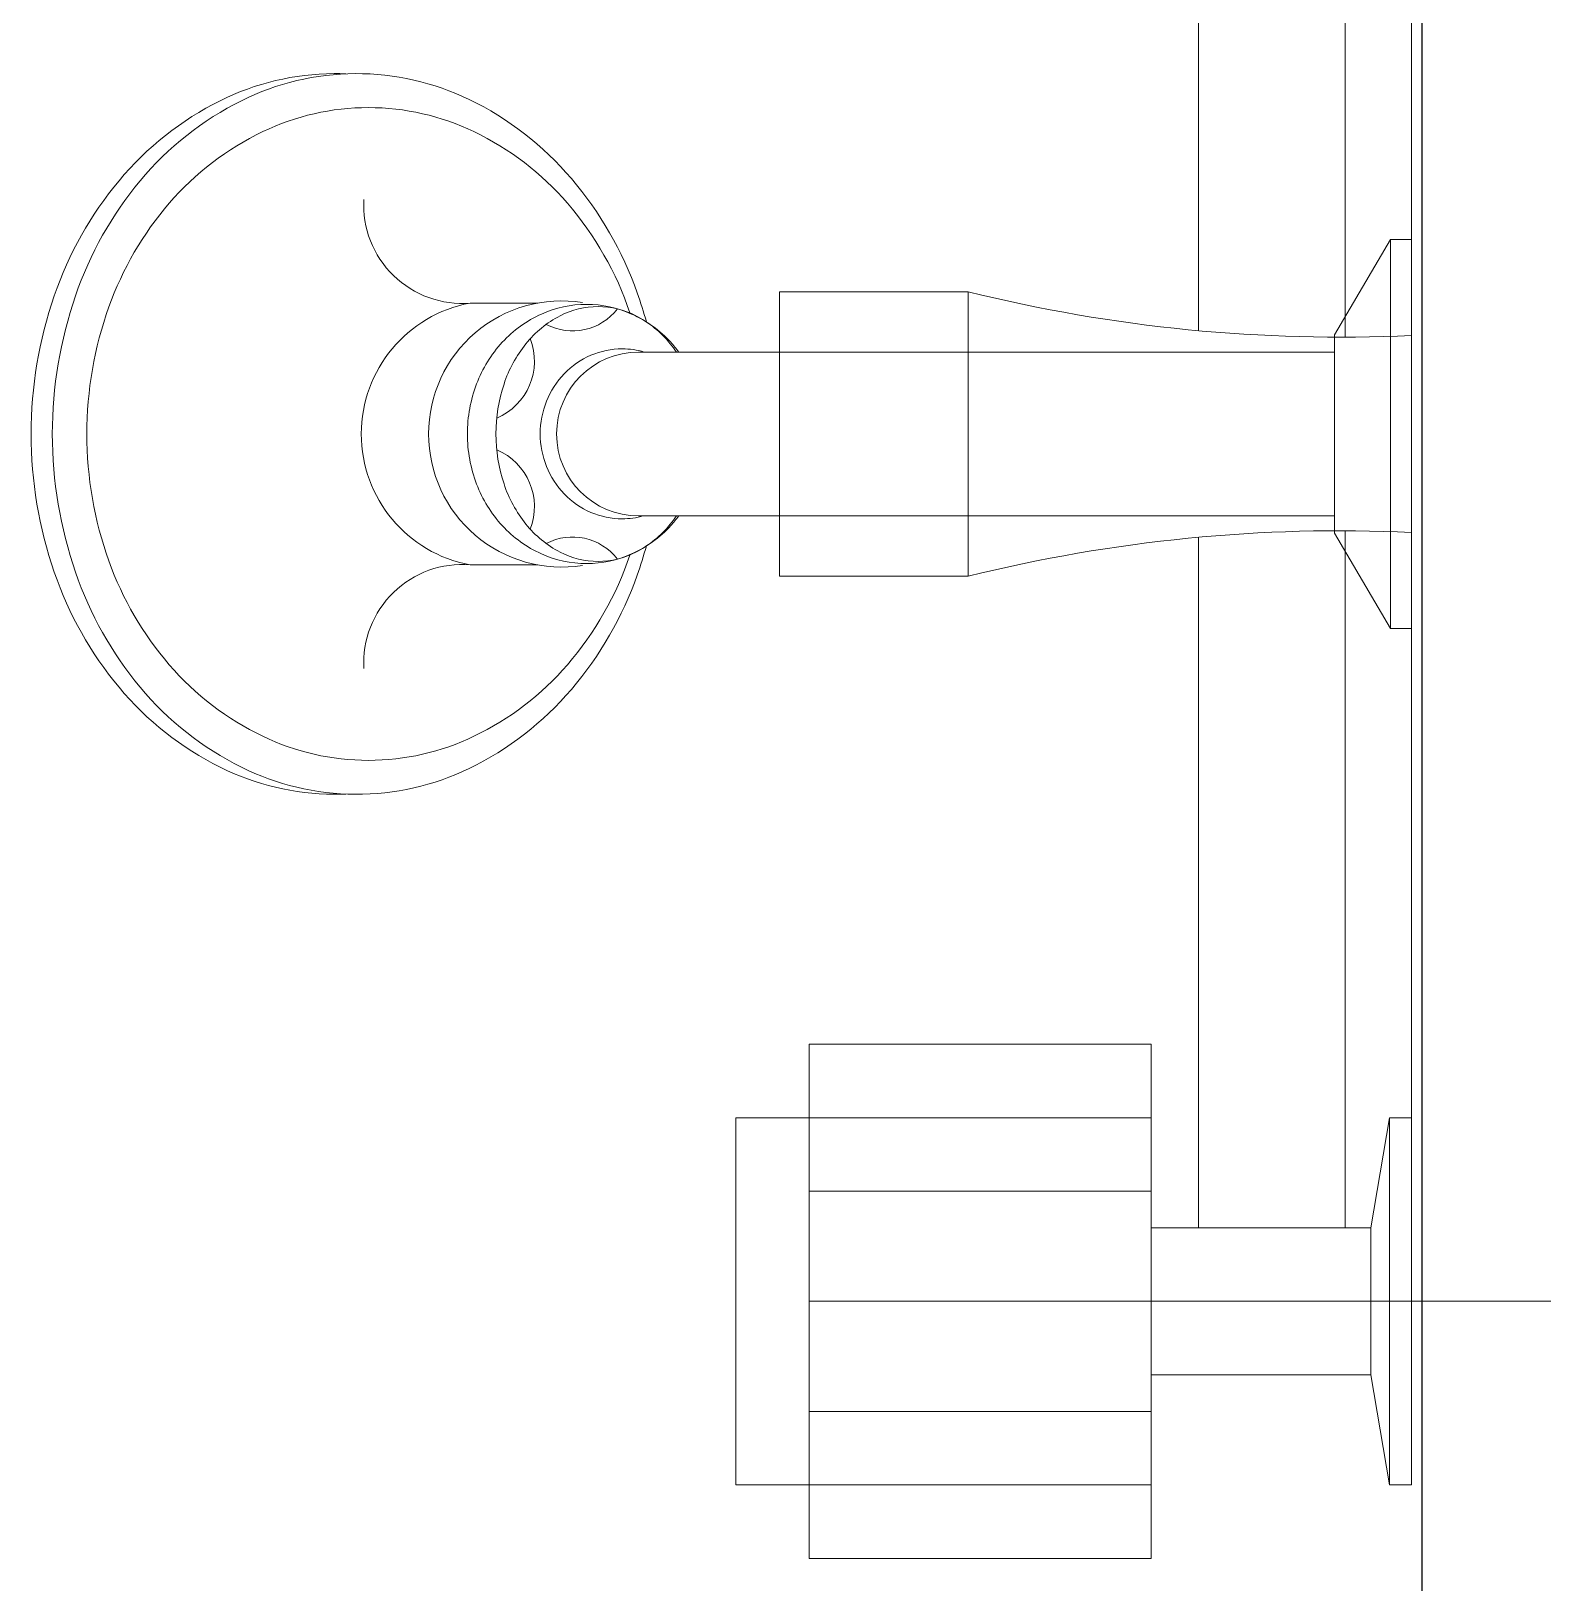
# Model space of a CAD drawing. Header units: millimetres. Extents: x -9564 to 494436, y -140371 to 4257.
# Drawn here: x 9107.7 to 9418.2, y -1981.2 to -1664.2 of the extents above; entities that cross this region are included whole.
import ezdxf

# ---------------------------------------------------------------- set-up
doc = ezdxf.new("R2010")
doc.units = ezdxf.units.MM
doc.header["$MEASUREMENT"] = 0
doc.layers.add('8', color=8, linetype='Continuous', lineweight=5)

# ---------------------------------------------------------------- blocks, each defined once
blk = doc.blocks.new('Shower - P')
for p, q in [((0, -146.05), (0, 146.05)), ((82, 146.28), (35.46, 146.28)), ((35.46, 146.28), (35.46, 76.28)), ((82, 146.28), (82, 76.28)), ((3, 136.28), (0, 136.28)), ((3, 136.28), (5.51, 121.28)), ((3, 136.28), (3, 86.28)), ((92, 136.28), (92, 86.28)), ((0, 126.28), (0, 96.28)), ((5.51, 121.28), (5.51, 101.28)), ((35.46, 121.28), (5.51, 121.28)), ((5.51, 101.28), (3, 86.28)), ((35.46, 101.28), (5.51, 101.28)), ((9.01, 101.28), (9.01, 10.22)), ((29.01, 101.28), (29.01, 11.1)), ((3, 86.28), (0, 86.28)), ((82, 76.28), (35.46, 76.28)), ((9.01, -111.05), (9.01, -16.15)), ((29.01, -111.05), (29.01, -17.03)), ((82, -86.05), (35.46, -86.05)), ((35.46, -156.05), (35.46, -86.05)), ((82, -156.05), (82, -86.05)), ((3, -96.05), (0, -96.05)), ((3, -146.05), (3, -96.05)), ((5.51, -111.05), (3, -96.05)), ((92, -146.05), (92, -96.05)), ((0, -136.05), (0, -106.05)), ((35.46, -111.05), (5.51, -111.05)), ((5.51, -131.05), (5.51, -111.05)), ((3, -146.05), (5.51, -131.05)), ((35.46, -131.05), (5.51, -131.05)), ((3, -146.05), (0, -146.05)), ((82, -156.05), (35.46, -156.05))]:
    blk.add_line(p, q)
at = {"color": 8}
for p, q in [((92, 136.28), (35.46, 136.28)), ((82, 126.28), (35.46, 126.28)), ((35.46, 111.28), (-19, 111.28)), ((82, 111.28), (35.46, 111.28)), ((82, 96.28), (35.46, 96.28)), ((92, 86.28), (35.46, 86.28)), ((92, -96.05), (35.46, -96.05)), ((82, -106.05), (35.46, -106.05)), ((35.46, -121.05), (-19, -121.05)), ((82, -121.05), (35.46, -121.05)), ((82, -136.05), (35.46, -136.05)), ((92, -146.05), (35.46, -146.05))]:
    blk.add_line(p, q, dxfattribs=at)
blk.add_lwpolyline([(60.37, 16.41), (60.37, -22.33), (86.07, -22.33), (86.07, 16.41)], close=True)
for centre, start, end in [((9.76, 220.26), 267.3376, 283.943), ((9.76, -226.18), 76.057, 92.6624)]:
    blk.add_arc(centre, 210.04, start, end)
blk = doc.blocks.new('TX 4225 - P')
for p, q in [((0, 0), (-26.5, 0)), ((0, 0), (26.5, 0)), ((0, -2.84), (-26.5, -2.84)), ((0, -2.84), (26.5, -2.84)), ((0, -10.5), (-13.5, -10.5)), ((-11.16, -10.5), (-11.16, -105.26)), ((0, -10.5), (13.5, -10.5)), ((11.16, -10.5), (11.16, -105.26))]:
    blk.add_line(p, q)
at = {"linetype": 'Continuous'}
for p, q in [((-26.5, 0), (-26.5, -2.84)), ((26.5, 0), (26.5, -2.84)), ((-26.5, -2.84), (-13.5, -10.5)), ((26.5, -2.84), (13.5, -10.5)), ((-17.82, -119.02), (-17.82, -128.19)), ((17.82, -119.02), (17.82, -128.19))]:
    blk.add_line(p, q, dxfattribs=at)
for points in [[(-11.16, -99.77, 0.024317), (-12.48, -100.86, 0.101351), (-16.33, -106.2, 0.106183), (-17.65, -112.34, 0.106183), (-16.33, -118.48, 0.101351), (-12.48, -123.81, 0.095192), (-6.82, -127.31, 0.091252), (0, -128.57, 0.091252)], [(-11.16, -100.11, 0.019506), (-12.27, -100.93, 0.104907), (-16.09, -105.61, 0.119757), (-17.35, -110.77, 0.119757), (-16.09, -115.93, 0.104907), (-12.27, -120.6, 0.08904), (-6.8, -123.58, 0.080352), (0, -124.68, 0.080352)], [(0, -128.57, 0.091252), (6.82, -127.31, 0.095192), (12.48, -123.81, 0.101351), (16.33, -118.48, 0.106183), (17.65, -112.34, 0.106183), (16.33, -106.2, 0.101351), (12.48, -100.86, 0.024317), (11.16, -99.77, 0.091252)], [(0, -124.68, 0.080352), (6.8, -123.58, 0.08904), (12.27, -120.6, 0.104907), (16.09, -115.93, 0.119757), (17.35, -110.77, 0.119757), (16.09, -105.61, 0.104907), (12.27, -100.93, 0.019506), (11.16, -100.11, 0.080352)], [(0, -185.1, -0.08228), (-18.81, -181.94, -0.091339), (-34.48, -173.12, -0.103805), (-45.38, -159.34, -0.114745), (-49.06, -143.84, -0.114745), (-45.54, -128.31, -0.103805), (-34.78, -114.41, -0.091339), (-19.21, -105.43, -0.017766), (-15.25, -104.19, -0.08413)], [(-11.16, -104.61, 0.067587), (-11.55, -107.48, 0.101747), (-10.68, -111.74, 0.099781), (-8.16, -115.38, 0.097121), (-4.43, -117.79, 0.09532), (0.02, -118.65, 0.09532)], [(0, -185.1, 0.08228), (18.81, -181.94, 0.091339), (34.48, -173.12, 0.103805), (45.38, -159.34, 0.114745), (49.06, -143.84, 0.114745), (45.54, -128.31, 0.103805), (34.78, -114.41, 0.091339), (19.21, -105.43, 0.017766), (15.25, -104.19, 0.08413)], [(0.02, -118.65, 0.09532), (4.47, -117.79, 0.097121), (8.2, -115.38, 0.099781), (10.72, -111.74, 0.101747), (11.59, -107.48, 0.071052), (11.16, -104.47, 0.099781)], [(0, -180.39, -0.086014), (-17.29, -177.39, -0.092418), (-31.42, -169.16, -0.103199), (-41.16, -156.43, -0.112374), (-44.44, -142.05, -0.112374), (-41.16, -127.67, -0.103199), (-31.42, -114.95, -0.097293), (-16.48, -106.43, -0.086014)], [(0, -180.39, 0.086014), (17.29, -177.39, 0.092418), (31.42, -169.16, 0.103199), (41.16, -156.43, 0.112374), (44.44, -142.05, 0.112374), (41.16, -127.67, 0.103199), (31.42, -114.95, 0.097293), (16.48, -106.43, 0.086014)], [(0, -187.99, -0.08228), (-18.81, -184.83, -0.091339), (-34.48, -176.01, -0.103805), (-45.38, -162.23, -0.114745), (-49.06, -146.73, -0.011566), (-49.04, -145.11, -0.103805)], [(0, -187.99, 0.08228), (18.81, -184.83, 0.091339), (34.48, -176.01, 0.103805), (45.38, -162.23, 0.114745), (49.06, -146.73, 0.011566), (49.04, -145.11, 0.103805)]]:
    blk.add_lwpolyline(points, format="xyb", dxfattribs=at)
for centre, radius, start, end in [((0, -105.26), 11.16, 180, 0), ((-21.75, -114.25), 7.72, 332.2967, 52.3912), ((21.75, -114.25), 7.72, 127.6088, 207.7033), ((0, -115.73), 18.12, 170.9615, 270), ((0, -115.73), 18.12, 270, 9.0385), ((-9.93, -127.89), 8.46, 23.0455, 111.141), ((9.93, -127.89), 8.46, 68.859, 156.9545), ((-31.18, -129.28), 13.41, 266.824, 4.6869), ((0, -124.9), 18.12, 190.4463, 270), ((0, -124.9), 18.12, 270, 349.5537), ((31.18, -129.28), 13.41, 175.3131, 273.176)]:
    blk.add_arc(centre, radius, start, end, dxfattribs=at)
blk = doc.blocks.new('SHOWER')
at = {"layer": '8', "color": 8, "ltscale": 0.75, "xscale": -1.5, "yscale": 1.5, "zscale": 1.5}
for name, p, rotation in [('TX 4225 - P', (0, 0), 180), ('Shower - P', (4.44, 0), 270)]:
    blk.add_blockref(name, p, dxfattribs=dict(at, rotation=rotation))

msp = doc.modelspace()

# ---------------------------------------------------------------- linework, layer by layer
msp.add_line((9391.8399, -1276.707), (9391.8399, -2176.7069))

# ---------------------------------------------------------------- block references
at = {"layer": '8', "transparency": 33554687, "rotation": 89.99999999999999}
msp.add_blockref('SHOWER', (9389.7099, -1746.4971), dxfattribs=at)

doc.saveas('drawing.dxf')
